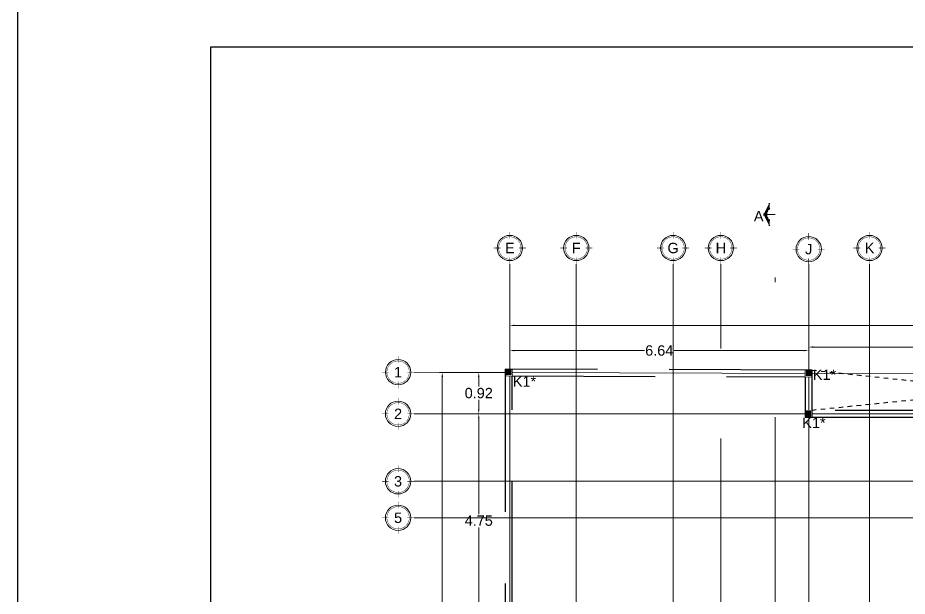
# Model space of a CAD drawing. Header units: metres. Extents: x 14 to 161, y 5 to 309.
# Drawn here: x 65.38 to 85.13, y 95.66 to 108.52 of the extents above; entities that cross this region are included whole.
import ezdxf
from ezdxf.enums import TextEntityAlignment as Align

# ---------------------------------------------------------------- set-up
doc = ezdxf.new("R2010")
doc.units = ezdxf.units.M
doc.set_wipeout_variables(frame=1)
doc.header["$PDMODE"] = 35
for name, pattern in [('ACAD_ISO05W100', [33, 24, -3, 0, -3, 0, -3]), ('CENTRO2', [0.9, 0.6, -0.1, 0.1, -0.1]), ('HIDDEN2', [4.7625, 3.175, -1.5875]), ('LÍNEAS_OCULTAS2', [0.1875, 0.125, -0.0625])]:
    doc.linetypes.add(name, pattern=pattern)
for name, color, linetype, lineweight in [('E-Burbuja eje', 5, 'Continuous', 15), ('E-Castillos', 3, 'Continuous', 5), ('E-Corte', 2, 'ACAD_ISO05W100', 20), ('E-Ejes', 1, 'CENTRO2', 9), ('E-Hatch', 1, 'Continuous', 5), ('E-Textos', 3, 'Continuous', 15)]:
    doc.layers.add(name, color=color, linetype=linetype, lineweight=lineweight)
for name, color, linetype in [('E-Cotas', 2, 'Continuous'), ('E-Pie', 1, 'Continuous'), ('E-Vacio', 1, 'LÍNEAS_OCULTAS2')]:
    doc.layers.add(name, color=color, linetype=linetype)
doc.layers.add('E-Pretil', color=7, linetype='HIDDEN2', true_color=0xd6d6d6)
doc.styles.add('ARIAL', font='arial.ttf')
doc.styles.add('General', font='arial.ttf', dxfattribs={"height": 2.3})
doc.dimstyles.new('Generales', dxfattribs={"dimscale": 0, "dimtxt": 2.3, "dimasz": 2, "dimexe": 1.25, "dimexo": 0.625, "dimtad": 0, "dimtih": 1, "dimtoh": 1, "dimzin": 1, "dimdsep": 46, "dimtxsty": 'General', "dimcen": 2, "dimclrd": 2, "dimclre": 2, "dimclrt": 3, "dimadec": 0, "dimazin": 0, "dimtfac": 1, "dimtmove": 0, "dimatfit": 3, "dimfxl": 1, "dimlwd": 13, "dimlwe": 13, "dimarcsym": 0})

# ---------------------------------------------------------------- blocks, each defined once
blk = doc.blocks.new('k-burb-colmn')
at = {"const_width": 0.00024}
blk.add_lwpolyline([(-0.00663, 0, 1), (0.00663, 0, 1)], format="xyb", close=True, dxfattribs=at)
blk.add_lwpolyline([(-0.00663, 0, 1), (0.00663, 0, 1)], format="xyb", close=True, dxfattribs=at)
for points in [[(0, 0.0055), (0, 0.0095)], [(0, 0.0055), (0, 0.0095)], [(-0.0055, 0), (-0.0095, 0)], [(-0.0055, 0), (-0.0095, 0)], [(0.0055, 0), (0.0095, 0)], [(0.0055, 0), (0.0095, 0)], [(0, -0.0055), (0, -0.0095)], [(0, -0.0055), (0, -0.0095)]]:
    blk.add_lwpolyline(points, dxfattribs=at)
at = {"linetype": 'Continuous'}
blk.add_circle((0, 0), 0.0075, dxfattribs=at)
blk.add_circle((0, 0), 0.0075, dxfattribs=at)
at = {"color": 2, "style": 'ARIAL'}
blk.add_attdef('NUM', text='', height=0.023, dxfattribs=at).set_placement((0.00124, 0.00008), align=Align.MIDDLE_CENTER)
blk = doc.blocks.new('*D856')
at = {"layer": 'Defpoints', "color": 0, "ltscale": 0.5, "transparency": 16777216}
for p in [(76.306, 100.636), (75.616, 99.718), (76.306, 99.718)]:
    blk.add_point(p, dxfattribs=at)
at = {"layer": 'E-Cotas', "color": 2, "linetype": 'Continuous', "lineweight": 13, "ltscale": 0.5, "transparency": 16777216}
for p, q in [((76.275, 100.636), (75.553, 100.636)), ((75.616, 100.536), (75.616, 100.326)), ((75.616, 99.818), (75.616, 100.028)), ((76.275, 99.718), (75.553, 99.718))]:
    blk.add_line(p, q, dxfattribs=at)
at = {"layer": 'E-Cotas', "color": 2, "ltscale": 0.5, "transparency": 16777216}
for points in [[(75.599, 100.536), (75.632, 100.536), (75.616, 100.636)], [(75.599, 99.818), (75.632, 99.818), (75.616, 99.718)]]:
    blk.add_solid(points, dxfattribs=at)
at = {"layer": 'E-Cotas', "color": 3, "ltscale": 0.5, "transparency": 16777216, "insert": (75.616, 100.177), "char_height": 0.23, "attachment_point": 5, "style": 'General'}
blk.add_mtext('0.92', dxfattribs=at)
blk = doc.blocks.new('*D857')
at = {"layer": 'Defpoints', "color": 0, "ltscale": 0.5, "transparency": 16777216}
for p in [(76.306, 99.718), (75.616, 94.968), (76.306, 94.968)]:
    blk.add_point(p, dxfattribs=at)
at = {"layer": 'E-Cotas', "color": 2, "linetype": 'Continuous', "lineweight": 13, "ltscale": 0.5, "transparency": 16777216}
for p, q in [((76.275, 99.718), (75.553, 99.718)), ((75.616, 99.618), (75.616, 97.491)), ((75.616, 95.068), (75.616, 97.195)), ((76.275, 94.968), (75.553, 94.968))]:
    blk.add_line(p, q, dxfattribs=at)
at = {"layer": 'E-Cotas', "color": 2, "ltscale": 0.5, "transparency": 16777216}
for points in [[(75.599, 99.618), (75.632, 99.618), (75.616, 99.718)], [(75.599, 95.068), (75.632, 95.068), (75.616, 94.968)]]:
    blk.add_solid(points, dxfattribs=at)
at = {"layer": 'E-Cotas', "color": 3, "ltscale": 0.5, "transparency": 16777216, "insert": (75.616, 97.343), "char_height": 0.23, "attachment_point": 5, "style": 'General'}
blk.add_mtext('4.75', dxfattribs=at)
blk = doc.blocks.new('*D861')
at = {"layer": 'Defpoints', "color": 0, "ltscale": 0.5, "transparency": 16777216}
for p in [(74.806, 100.636), (76.306, 100.636), (76.306, 79.318)]:
    blk.add_point(p, dxfattribs=at)
at = {"layer": 'E-Cotas', "color": 2, "linetype": 'Continuous', "lineweight": 13, "ltscale": 0.5, "transparency": 16777216}
for p, q in [((76.275, 100.636), (74.743, 100.636)), ((74.806, 100.536), (74.806, 90.126)), ((74.806, 79.418), (74.806, 89.828)), ((76.275, 79.318), (74.743, 79.318))]:
    blk.add_line(p, q, dxfattribs=at)
at = {"layer": 'E-Cotas', "color": 2, "ltscale": 0.5, "transparency": 16777216}
for points in [[(74.789, 100.536), (74.822, 100.536), (74.806, 100.636)], [(74.789, 79.418), (74.822, 79.418), (74.806, 79.318)]]:
    blk.add_solid(points, dxfattribs=at)
at = {"layer": 'E-Cotas', "color": 3, "ltscale": 0.5, "transparency": 16777216, "insert": (74.806, 89.977), "char_height": 0.23, "attachment_point": 5, "style": 'General'}
blk.add_mtext('21.32', dxfattribs=at)
blk = doc.blocks.new('*D862')
at = {"layer": 'Defpoints', "color": 0, "ltscale": 0.5, "transparency": 16777216}
for p in [(95.841, 101.681), (76.306, 100.636), (95.841, 100.636)]:
    blk.add_point(p, dxfattribs=at)
at = {"layer": 'E-Cotas', "color": 2, "linetype": 'Continuous', "lineweight": 13, "ltscale": 0.5, "transparency": 16777216}
for p, q in [((76.306, 100.668), (76.306, 101.744)), ((95.841, 100.668), (95.841, 101.744)), ((76.406, 101.681), (85.665, 101.681)), ((95.741, 101.681), (86.481, 101.681))]:
    blk.add_line(p, q, dxfattribs=at)
at = {"layer": 'E-Cotas', "color": 2, "ltscale": 0.5, "transparency": 16777216}
for points in [[(76.406, 101.698), (76.406, 101.665), (76.306, 101.681)], [(95.741, 101.698), (95.741, 101.665), (95.841, 101.681)]]:
    blk.add_solid(points, dxfattribs=at)
at = {"layer": 'E-Cotas', "color": 3, "ltscale": 0.5, "transparency": 16777216, "insert": (86.073, 101.681), "char_height": 0.23, "attachment_point": 5, "style": 'General'}
blk.add_mtext('19.54', dxfattribs=at)
blk = doc.blocks.new('SEÑA')
at = {"layer": 'E-Corte', "color": 0}
for p, q in [((-1.1, -0.05), (0.1, 0.55)), ((-0.459, 0), (-1.1, 0)), ((-0.1, 0.55), (1.1, -0.05)), ((1.1, 0), (0.459, 0))]:
    blk.add_line(p, q, dxfattribs=at)
at = {"layer": 'E-Corte', "color": 16}
for p, q in [((-0.869, 0.038), (-0.558, 0.038)), ((-0.844, 0.05), (-0.546, 0.05)), ((-0.819, 0.062), (-0.533, 0.062)), ((-0.794, 0.075), (-0.52, 0.075)), ((-0.769, 0.088), (-0.505, 0.088)), ((-0.744, 0.1), (-0.491, 0.1)), ((-0.719, 0.113), (-0.475, 0.113)), ((-0.694, 0.125), (-0.458, 0.125)), ((-0.669, 0.138), (-0.441, 0.138)), ((-0.644, 0.15), (-0.422, 0.15)), ((-0.619, 0.163), (-0.402, 0.163)), ((-0.594, 0.175), (-0.381, 0.175)), ((-0.569, 0.188), (-0.358, 0.188)), ((-0.544, 0.2), (-0.333, 0.2)), ((-0.519, 0.212), (-0.305, 0.212)), ((-0.494, 0.225), (-0.274, 0.225)), ((-0.469, 0.237), (-0.238, 0.237)), ((-0.444, 0.25), (-0.195, 0.25)), ((-0.419, 0.263), (-0.139, 0.263)), ((-0.394, 0.275), (0.394, 0.275)), ((-0.369, 0.287), (0.369, 0.287)), ((-0.344, 0.3), (0.344, 0.3)), ((-0.319, 0.312), (0.319, 0.312)), ((-0.294, 0.325), (0.294, 0.325)), ((-0.269, 0.338), (0.269, 0.338)), ((-0.244, 0.35), (0.244, 0.35)), ((-0.219, 0.362), (0.219, 0.362)), ((-0.194, 0.375), (0.194, 0.375)), ((-0.169, 0.388), (0.169, 0.388)), ((-0.144, 0.4), (0.144, 0.4)), ((-0.119, 0.412), (0.119, 0.412)), ((-0.094, 0.425), (0.094, 0.425)), ((-0.069, 0.438), (0.069, 0.438)), ((-0.044, 0.45), (0.044, 0.45)), ((-0.019, 0.463), (0.019, 0.463)), ((0.139, 0.263), (0.419, 0.263)), ((0.195, 0.25), (0.444, 0.25)), ((0.238, 0.237), (0.469, 0.237)), ((0.274, 0.225), (0.494, 0.225)), ((0.305, 0.212), (0.519, 0.212)), ((0.333, 0.2), (0.544, 0.2)), ((0.358, 0.188), (0.569, 0.188)), ((0.381, 0.175), (0.594, 0.175)), ((0.402, 0.163), (0.619, 0.163)), ((0.422, 0.15), (0.644, 0.15)), ((0.441, 0.138), (0.669, 0.138)), ((0.458, 0.125), (0.694, 0.125)), ((0.475, 0.113), (0.719, 0.113)), ((0.491, 0.1), (0.744, 0.1)), ((0.505, 0.088), (0.769, 0.088)), ((0.52, 0.075), (0.794, 0.075)), ((0.533, 0.062), (0.819, 0.062)), ((0.546, 0.05), (0.844, 0.05)), ((0.558, 0.038), (0.869, 0.038))]:
    blk.add_line(p, q, dxfattribs=at)
at = {"layer": 'E-Corte', "color": 0}
blk.add_lwpolyline([(0, 0.472), (0.894, 0.025), (0.57, 0.025, 0.438529), (-0.57, 0.025), (-0.894, 0.025)], format="xyb", close=True, dxfattribs=at)
blk.add_arc((0, -0.5), 0.75, 36.8699, 143.1301, dxfattribs=at)
blk = doc.blocks.new('*D869')
at = {"layer": 'Defpoints', "color": 0, "ltscale": 0.5, "transparency": 16777216}
for p in [(82.941, 101.123), (76.306, 100.636), (82.941, 100.558)]:
    blk.add_point(p, dxfattribs=at)
at = {"layer": 'E-Cotas', "color": 2, "linetype": 'Continuous', "lineweight": 13, "ltscale": 0.5, "transparency": 16777216}
for p, q in [((76.306, 100.667), (76.306, 101.185)), ((76.406, 101.123), (79.293, 101.123)), ((82.841, 101.123), (79.954, 101.123)), ((82.941, 100.589), (82.941, 101.185))]:
    blk.add_line(p, q, dxfattribs=at)
at = {"layer": 'E-Cotas', "color": 2, "ltscale": 0.5, "transparency": 16777216}
for points in [[(76.406, 101.14), (76.406, 101.106), (76.306, 101.123)], [(82.841, 101.14), (82.841, 101.106), (82.941, 101.123)]]:
    blk.add_solid(points, dxfattribs=at)
at = {"layer": 'E-Cotas', "color": 3, "ltscale": 0.5, "transparency": 16777216, "insert": (79.623, 101.123), "char_height": 0.23, "attachment_point": 5, "style": 'General'}
blk.add_mtext('6.64', dxfattribs=at)
blk = doc.blocks.new('*D870')
at = {"layer": 'Defpoints', "color": 0, "ltscale": 0.5, "transparency": 16777216}
for p in [(88.841, 101.201), (82.941, 100.636), (88.841, 100.636)]:
    blk.add_point(p, dxfattribs=at)
at = {"layer": 'E-Cotas', "color": 2, "linetype": 'Continuous', "lineweight": 13, "ltscale": 0.5, "transparency": 16777216}
for p, q in [((82.941, 100.667), (82.941, 101.264)), ((83.041, 101.201), (85.561, 101.201)), ((88.741, 101.201), (86.221, 101.201)), ((88.841, 100.667), (88.841, 101.264))]:
    blk.add_line(p, q, dxfattribs=at)
at = {"layer": 'E-Cotas', "color": 2, "ltscale": 0.5, "transparency": 16777216}
for points in [[(83.041, 101.218), (83.041, 101.184), (82.941, 101.201)], [(88.741, 101.218), (88.741, 101.184), (88.841, 101.201)]]:
    blk.add_solid(points, dxfattribs=at)
at = {"layer": 'E-Cotas', "color": 3, "ltscale": 0.5, "transparency": 16777216, "insert": (85.891, 101.201), "char_height": 0.23, "attachment_point": 5, "style": 'General'}
blk.add_mtext('5.90', dxfattribs=at)
blk = doc.blocks.new('castillo')
at = {"layer": 'E-Castillos'}
blk.add_lwpolyline([(-0.075, -0.075), (-0.075, 0.075), (0.075, 0.075), (0.075, -0.075), (-0.075, -0.075)], dxfattribs=at)
blk.add_wipeout([(-0.075, -0.075), (0.075, -0.075), (0.075, 0.075), (-0.075, 0.075)])
at = {"layer": 'E-Hatch'}
h = blk.add_hatch(color=1, dxfattribs=at)
h.dxf.hatch_style = 1
h.paths.add_polyline_path([(-0.055, -0.055), (-0.055, 0.055), (0.055, 0.055), (0.055, -0.055)])
at = {"layer": 'E-Castillos'}
blk.add_lwpolyline([(-0.055, -0.055), (-0.055, 0.055), (0.055, 0.055), (0.055, -0.055)], close=True, dxfattribs=at)

msp = doc.modelspace()

# ---------------------------------------------------------------- linework, layer by layer
at = {"layer": 'E-Corte', "color": 2}
msp.add_lwpolyline([(81.95197, 75.64523), (82.19337, 75.64523), (82.19337, 104.14591), (81.95197, 104.14591)], dxfattribs=at)
at = {"layer": 'E-Ejes', "ltscale": 20}
for points in [[(76.30595, 76.81806), (76.30595, 103.0451)], [(77.78095, 76.81806), (77.78095, 103.0451)], [(79.93095, 76.82148), (79.93095, 103.0451)], [(80.99095, 76.81806), (80.99095, 87.16806), (80.99095, 103.0451)], [(82.94095, 76.82148), (82.94095, 103.0451)], [(84.29095, 76.81806), (84.29095, 103.0451)], [(74.18096, 100.64354), (98.72104, 100.558)], [(74.18096, 99.71806), (98.72099, 99.71806)], [(74.18096, 98.21806), (98.72099, 98.21806)], [(74.18096, 97.40806), (98.72099, 97.40806)]]:
    msp.add_lwpolyline(points, dxfattribs=at)
at = {"layer": 'E-Pie', "color": 1}
msp.add_lwpolyline([(65.38178, 111.97866), (161.00678, 111.97866), (161.00678, 46.35366), (65.38178, 46.35366)], close=True, dxfattribs=at)
at = {"layer": 'E-Pie', "color": 5}
msp.add_lwpolyline([(69.65758, 107.86616), (69.65758, 50.46616), (156.91409, 50.46616), (156.91409, 107.86616)], close=True, dxfattribs=at)
at = {"layer": 'E-Vacio', "ltscale": 0.5}
for p, q in [((83.01595, 100.68775), (91.46595, 99.79306)), ((91.46595, 100.65837), (83.01595, 99.79306))]:
    msp.add_line(p, q, dxfattribs=at)

# ---------------------------------------------------------------- block references
at = {"layer": 'E-Burbuja eje', "linetype": 'ByBlock'}
ref = msp.add_blockref('k-burb-colmn', (76.30595, 103.40135), dxfattribs=dict(at, xscale=37.49999999999999, yscale=37.49999999999999, zscale=37.49999999999999))
ref.add_attrib('NUM', 'E', dxfattribs={"layer": '0', "color": 2, "height": 0.23, "style": 'ARIAL'}).set_placement((76.30595, 103.40135), align=Align.MIDDLE_CENTER)
ref = msp.add_blockref('k-burb-colmn', (77.78095, 103.40135), dxfattribs=dict(at, xscale=37.49999999999999, yscale=37.49999999999999, zscale=37.49999999999999))
ref.add_attrib('NUM', 'F', dxfattribs={"layer": '0', "color": 2, "height": 0.23, "style": 'ARIAL'}).set_placement((77.78095, 103.40135), align=Align.MIDDLE_CENTER)
ref = msp.add_blockref('k-burb-colmn', (79.93095, 103.40135), dxfattribs=dict(at, xscale=37.49999999999999, yscale=37.49999999999999, zscale=37.49999999999999))
ref.add_attrib('NUM', 'G', dxfattribs={"layer": '0', "color": 2, "height": 0.23, "style": 'ARIAL'}).set_placement((79.93095, 103.40135), align=Align.MIDDLE_CENTER)
ref = msp.add_blockref('k-burb-colmn', (80.99095, 103.40135), dxfattribs=dict(at, xscale=37.49999999999999, yscale=37.49999999999999, zscale=37.49999999999999))
ref.add_attrib('NUM', 'H', dxfattribs={"layer": '0', "color": 2, "height": 0.23, "style": 'ARIAL'}).set_placement((80.99095, 103.40135), align=Align.MIDDLE_CENTER)
ref = msp.add_blockref('k-burb-colmn', (82.94095, 103.37702), dxfattribs=dict(at, xscale=37.49999999999999, yscale=37.49999999999999, zscale=37.49999999999999))
ref.add_attrib('NUM', 'J', dxfattribs={"layer": '0', "color": 2, "height": 0.23, "style": 'ARIAL'}).set_placement((82.94095, 103.37702), align=Align.MIDDLE_CENTER)
ref = msp.add_blockref('k-burb-colmn', (84.29095, 103.40135), dxfattribs=dict(at, xscale=37.49999999999999, yscale=37.49999999999999, zscale=37.49999999999999))
ref.add_attrib('NUM', 'K', dxfattribs={"layer": '0', "color": 2, "height": 0.23, "style": 'ARIAL'}).set_placement((84.29095, 103.40135), align=Align.MIDDLE_CENTER)
ref = msp.add_blockref('k-burb-colmn', (73.82505, 100.64354), dxfattribs=dict(at, xscale=37.49999999999999, yscale=37.49999999999999, zscale=37.49999999999999))
ref.add_attrib('NUM', '1', dxfattribs={"layer": '0', "color": 2, "height": 0.23, "style": 'ARIAL'}).set_placement((73.82505, 100.64354), align=Align.MIDDLE_CENTER)
ref = msp.add_blockref('k-burb-colmn', (73.82471, 99.71806), dxfattribs=dict(at, xscale=37.49999999999999, yscale=37.49999999999999, zscale=37.49999999999999))
ref.add_attrib('NUM', '2', dxfattribs={"layer": '0', "color": 2, "height": 0.23, "style": 'ARIAL'}).set_placement((73.82471, 99.71806), align=Align.MIDDLE_CENTER)
ref = msp.add_blockref('k-burb-colmn', (73.82471, 98.21806), dxfattribs=dict(at, xscale=37.49999999999999, yscale=37.49999999999999, zscale=37.49999999999999))
ref.add_attrib('NUM', '3', dxfattribs={"layer": '0', "color": 2, "height": 0.23, "style": 'ARIAL'}).set_placement((73.82471, 98.21806), align=Align.MIDDLE_CENTER)
ref = msp.add_blockref('k-burb-colmn', (73.82471, 97.40806), dxfattribs=dict(at, xscale=37.49999999999999, yscale=37.49999999999999, zscale=37.49999999999999))
ref.add_attrib('NUM', '5', dxfattribs={"layer": '0', "color": 2, "height": 0.23, "style": 'ARIAL'}).set_placement((73.82471, 97.40806), align=Align.MIDDLE_CENTER)
at = {"layer": 'E-Corte', "color": 2, "xscale": 0.2287611696416008, "yscale": 0.2287611696416008, "zscale": 0.2287611696416008, "rotation": 90}
msp.add_blockref('SEÑA', (82.06635, 104.14591), dxfattribs=at)

# ---------------------------------------------------------------- texts
at = {"layer": 'E-Textos', "ltscale": 0.5, "insert": (81.70606, 104.22423), "char_height": 0.23, "width": 0.2499252, "attachment_point": 1, "style": 'General'}
msp.add_mtext('\\pxqc;A', dxfattribs=at)

# ---------------------------------------------------------------- dimensions: what is measured, and where the dimension line sits
at = {"layer": 'E-Cotas', "ltscale": 0.5}
dim = msp.add_linear_dim(base=(95.8409452531, 101.6813994175), p1=(76.3059452531, 100.6362974728), p2=(95.8409452531, 100.6362974728), dimstyle='Generales', override={"dimscale": 0, "dimtxt": 1.15, "dimasz": 1, "dimexe": 0.625, "dimexo": 0.3125, "dimgap": 0.3125, "dimcen": 1, "dimtix": 1, "dimtofl": 1, "dimtmove": 0, "dimatfit": 3}, dxfattribs=at)
dim.commit()
dim.dimension.update_dxf_attribs({"geometry": '*D862', "text_midpoint": (86.0734452531, 101.6813994175), "dimtype": 160})
for base, p1, p2, picture, middle in [((88.84095, 101.20112), (82.94095, 100.63614), (88.84095, 100.63614), '*D870', (85.89095, 101.20112)), ((82.9409452531, 101.1229855389), (76.3059452531, 100.636137726), (82.9409452531, 100.5580049055), '*D869', (79.6234452531, 101.1229855389))]:
    dim = msp.add_linear_dim(base=base, p1=p1, p2=p2, dimstyle='Generales', override={"dimscale": 0, "dimtxt": 1.15, "dimasz": 1, "dimexe": 0.625, "dimexo": 0.3125, "dimgap": 0.3125, "dimcen": 1, "dimtix": 0, "dimtofl": 1, "dimtmove": 0, "dimatfit": 3}, dxfattribs=at)
    dim.commit()
    dim.dimension.update_dxf_attribs({"geometry": picture, "text_midpoint": middle})
for base, p1, p2, picture, middle in [((74.80581, 100.63614), (76.30595, 79.31806), (76.30595, 100.63614), '*D861', (74.80581, 89.9771)), ((75.61576, 99.71806), (76.30595, 100.63614), (76.30595, 99.71806), '*D856', (75.61576, 100.1771)), ((75.61576, 94.96806), (76.30595, 99.71806), (76.30595, 94.96806), '*D857', (75.61576, 97.34306))]:
    dim = msp.add_linear_dim(base=base, p1=p1, p2=p2, angle=90, dimstyle='Generales', override={"dimscale": 0, "dimtxt": 1.15, "dimasz": 1, "dimexe": 0.625, "dimexo": 0.3125, "dimgap": 0.3125, "dimcen": 1, "dimtix": 1, "dimtofl": 1, "dimtmove": 0, "dimatfit": 3}, dxfattribs=at)
    dim.commit()
    dim.dimension.update_dxf_attribs({"geometry": picture, "text_midpoint": middle})

# ---------------------------------------------------------------- next in the draw order: block references
at = {"layer": 'E-Castillos', "ltscale": 0.5}
for p in [(76.28105, 100.63614), (82.94095, 100.61301), (82.94095, 99.71806)]:
    msp.add_blockref('castillo', p, dxfattribs=at)

# ---------------------------------------------------------------- next in the draw order: linework, layer by layer
at = {"layer": 'E-Pretil'}
msp.add_lwpolyline([(91.46585, 99.79306), (83.01585, 99.79306), (83.01585, 100.68775), (76.20585, 100.71201), (76.20585, 94.89306), (81.06585, 94.89306), (81.06585, 95.04306), (76.35585, 95.04306), (76.35584, 100.56147), (82.86585, 100.53829), (82.86585, 99.64306), (91.46585, 99.64306)], close=True, dxfattribs=at)

# ---------------------------------------------------------------- next in the draw order: texts
at = {"layer": 'E-Textos', "ltscale": 0.5, "char_height": 0.23, "width": 0.08, "attachment_point": 1, "style": 'General'}
for insert in [(76.37252, 100.55137), (83.03334, 100.70142), (82.79878, 99.63264)]:
    msp.add_mtext('K1*', dxfattribs=dict(at, insert=insert))

doc.saveas('drawing.dxf')
